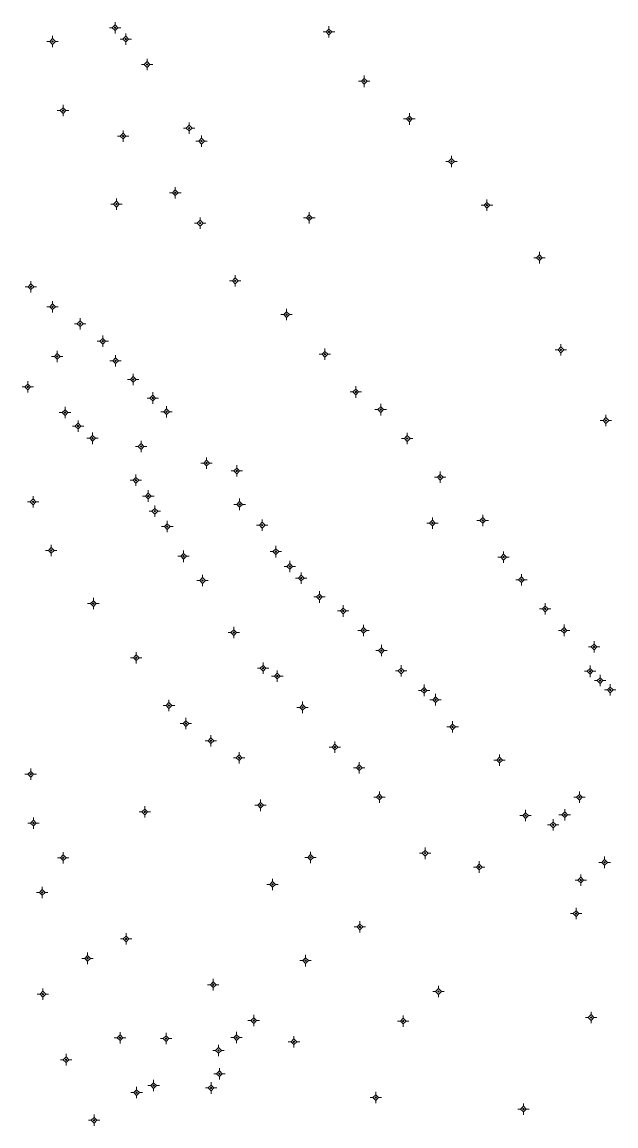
# Model space of a CAD drawing. Header units: metres. Extents: x 549561 to 552993, y 1838153 to 1840977.
# Drawn here: x 552247.8 to 552508.2, y 1840005.7 to 1840489.6 of the extents above; entities that cross this region are included whole.
import ezdxf

# ---------------------------------------------------------------- set-up
doc = ezdxf.new("R2010")
doc.units = ezdxf.units.M
doc.header["$LTSCALE"] = 2.8
doc.layers.add('11', color=7, linetype='Continuous', lineweight=13)

msp = doc.modelspace()

# ---------------------------------------------------------------- hatches: boundary and pattern name
at = {"layer": '11'}
for points in [[(552288.93, 1840487.05, 1), (552288.329, 1840487.05, 1)], [(552261.5, 1840481.03, 1), (552260.899, 1840481.03, 1)], [(552293.6, 1840482.08, 1), (552293, 1840482.08, 1)], [(552382.67, 1840485.22, 1), (552382.069, 1840485.22, 1)], [(552302.94, 1840470.95, 1), (552302.34, 1840470.95, 1)], [(552398.14, 1840463.59, 1), (552397.539, 1840463.59, 1)], [(552266.08, 1840450.74, 1), (552265.48, 1840450.74, 1)], [(552417.89, 1840447.07, 1), (552417.289, 1840447.07, 1)], [(552321.38, 1840443.06, 1), (552320.779, 1840443.06, 1)], [(552292.42, 1840439.56, 1), (552291.819, 1840439.56, 1)], [(552326.84, 1840437.36, 1), (552326.24, 1840437.36, 1)], [(552436.38, 1840428.49, 1), (552435.779, 1840428.49, 1)], [(552315.31, 1840414.75, 1), (552314.709, 1840414.75, 1)], [(552289.47, 1840409.74, 1), (552288.87, 1840409.74, 1)], [(552451.93, 1840409.28, 1), (552451.329, 1840409.28, 1)], [(552374.05, 1840403.78, 1), (552373.449, 1840403.78, 1)], [(552326.2, 1840401.41, 1), (552325.6, 1840401.41, 1)], [(552474.91, 1840386.28, 1), (552474.309, 1840386.28, 1)], [(552341.59, 1840376.14, 1), (552340.99, 1840376.14, 1)], [(552252.02, 1840373.52, 1), (552251.419, 1840373.52, 1)], [(552261.52, 1840364.77, 1), (552260.919, 1840364.77, 1)], [(552364.1, 1840361.34, 1), (552363.5, 1840361.34, 1)], [(552273.59, 1840357.34, 1), (552272.99, 1840357.34, 1)], [(552283.5, 1840349.64, 1), (552282.899, 1840349.64, 1)], [(552484.32, 1840345.9, 1), (552483.72, 1840345.9, 1)], [(552263.54, 1840343.02, 1), (552262.939, 1840343.02, 1)], [(552289.11, 1840341.12, 1), (552288.51, 1840341.12, 1)], [(552380.89, 1840343.96, 1), (552380.289, 1840343.96, 1)], [(552296.86, 1840332.92, 1), (552296.26, 1840332.92, 1)], [(552250.63, 1840329.66, 1), (552250.029, 1840329.66, 1)], [(552394.38, 1840327.42, 1), (552393.779, 1840327.42, 1)], [(552305.4, 1840324.78, 1), (552304.799, 1840324.78, 1)], [(552266.95, 1840318.39, 1), (552266.35, 1840318.39, 1)], [(552311.49, 1840318.74, 1), (552310.889, 1840318.74, 1)], [(552405.33, 1840319.68, 1), (552404.73, 1840319.68, 1)], [(552272.67, 1840312.45, 1), (552272.069, 1840312.45, 1)], [(552504.04, 1840314.93, 1), (552503.439, 1840314.93, 1)], [(552279.05, 1840307.11, 1), (552278.449, 1840307.11, 1)], [(552416.96, 1840307.04, 1), (552416.36, 1840307.04, 1)], [(552300.28, 1840303.53, 1), (552299.679, 1840303.53, 1)], [(552329, 1840296.27, 1), (552328.399, 1840296.27, 1)], [(552342.23, 1840292.85, 1), (552341.63, 1840292.85, 1)], [(552298.02, 1840288.73, 1), (552297.419, 1840288.73, 1)], [(552431.42, 1840290.03, 1), (552430.819, 1840290.03, 1)], [(552252.96, 1840279.27, 1), (552252.36, 1840279.27, 1)], [(552303.47, 1840281.82, 1), (552302.87, 1840281.82, 1)], [(552343.51, 1840278.17, 1), (552342.909, 1840278.17, 1)], [(552306.33, 1840275.13, 1), (552305.73, 1840275.13, 1)], [(552311.79, 1840268.45, 1), (552311.189, 1840268.45, 1)], [(552353.39, 1840269.05, 1), (552352.789, 1840269.05, 1)], [(552427.99, 1840269.98, 1), (552427.389, 1840269.98, 1)], [(552450.05, 1840271.14, 1), (552449.449, 1840271.14, 1)], [(552260.91, 1840257.97, 1), (552260.309, 1840257.97, 1)], [(552318.92, 1840255.39, 1), (552318.319, 1840255.39, 1)], [(552359.36, 1840257.44, 1), (552358.76, 1840257.44, 1)], [(552459.19, 1840255.03, 1), (552458.59, 1840255.03, 1)], [(552365.46, 1840250.98, 1), (552364.86, 1840250.98, 1)], [(552327.26, 1840244.79, 1), (552326.659, 1840244.79, 1)], [(552370.49, 1840245.86, 1), (552369.889, 1840245.86, 1)], [(552467.01, 1840245.13, 1), (552466.409, 1840245.13, 1)], [(552279.37, 1840234.7, 1), (552278.769, 1840234.7, 1)], [(552378.48, 1840237.58, 1), (552377.88, 1840237.58, 1)], [(552388.94, 1840231.44, 1), (552388.34, 1840231.44, 1)], [(552477.47, 1840232.34, 1), (552476.87, 1840232.34, 1)], [(552340.91, 1840221.99, 1), (552340.309, 1840221.99, 1)], [(552397.82, 1840222.92, 1), (552397.22, 1840222.92, 1)], [(552485.71, 1840222.94, 1), (552485.11, 1840222.94, 1)], [(552498.9, 1840215.7, 1), (552498.299, 1840215.7, 1)], [(552298.17, 1840210.91, 1), (552297.569, 1840210.91, 1)], [(552405.66, 1840214.07, 1), (552405.059, 1840214.07, 1)], [(552353.77, 1840206.32, 1), (552353.169, 1840206.32, 1)], [(552414.31, 1840205.19, 1), (552413.709, 1840205.19, 1)], [(552497.13, 1840204.99, 1), (552496.529, 1840204.99, 1)], [(552360.02, 1840202.9, 1), (552359.419, 1840202.9, 1)], [(552501.53, 1840200.92, 1), (552500.929, 1840200.92, 1)], [(552424.35, 1840196.65, 1), (552423.75, 1840196.65, 1)], [(552505.95, 1840196.86, 1), (552505.35, 1840196.86, 1)], [(552429.41, 1840192.56, 1), (552428.809, 1840192.56, 1)], [(552312.53, 1840190.01, 1), (552311.929, 1840190.01, 1)], [(552371.11, 1840189.19, 1), (552370.51, 1840189.19, 1)], [(552319.96, 1840182.08, 1), (552319.36, 1840182.08, 1)], [(552436.87, 1840180.63, 1), (552436.269, 1840180.63, 1)], [(552330.93, 1840174.56, 1), (552330.329, 1840174.56, 1)], [(552385.25, 1840171.8, 1), (552384.649, 1840171.8, 1)], [(552343.26, 1840167.11, 1), (552342.659, 1840167.11, 1)], [(552395.92, 1840162.73, 1), (552395.319, 1840162.73, 1)], [(552457.45, 1840166.08, 1), (552456.85, 1840166.08, 1)], [(552251.9, 1840159.88, 1), (552251.299, 1840159.88, 1)], [(552404.79, 1840149.86, 1), (552404.189, 1840149.86, 1)], [(552492.46, 1840149.8, 1), (552491.86, 1840149.8, 1)], [(552301.91, 1840143.35, 1), (552301.309, 1840143.35, 1)], [(552352.7, 1840146.26, 1), (552352.1, 1840146.26, 1)], [(552485.98, 1840142.14, 1), (552485.38, 1840142.14, 1)], [(552253.1, 1840138.46, 1), (552252.5, 1840138.46, 1)], [(552468.82, 1840141.76, 1), (552468.22, 1840141.76, 1)], [(552480.94, 1840137.65, 1), (552480.34, 1840137.65, 1)], [(552266.17, 1840123.26, 1), (552265.569, 1840123.26, 1)], [(552374.62, 1840123.41, 1), (552374.019, 1840123.41, 1)], [(552424.83, 1840125.23, 1), (552424.23, 1840125.23, 1)], [(552448.52, 1840119.22, 1), (552447.919, 1840119.22, 1)], [(552503.5, 1840121.26, 1), (552502.899, 1840121.26, 1)], [(552493.02, 1840113.48, 1), (552492.419, 1840113.48, 1)], [(552357.94, 1840111.57, 1), (552357.34, 1840111.57, 1)], [(552256.99, 1840108.09, 1), (552256.389, 1840108.09, 1)], [(552490.98, 1840098.81, 1), (552490.38, 1840098.81, 1)], [(552396.23, 1840092.98, 1), (552395.63, 1840092.98, 1)], [(552293.72, 1840087.73, 1), (552293.12, 1840087.73, 1)], [(552276.85, 1840079.19, 1), (552276.25, 1840079.19, 1)], [(552372.42, 1840078.18, 1), (552371.819, 1840078.18, 1)], [(552331.95, 1840067.65, 1), (552331.35, 1840067.65, 1)], [(552430.67, 1840064.66, 1), (552430.069, 1840064.66, 1)], [(552257.26, 1840063.48, 1), (552256.659, 1840063.48, 1)], [(552349.66, 1840051.9, 1), (552349.059, 1840051.9, 1)], [(552415.21, 1840051.71, 1), (552414.61, 1840051.71, 1)], [(552497.57, 1840053.26, 1), (552496.97, 1840053.26, 1)], [(552291.06, 1840044.36, 1), (552290.459, 1840044.36, 1)], [(552311.27, 1840044.01, 1), (552310.669, 1840044.01, 1)], [(552342.17, 1840044.45, 1), (552341.569, 1840044.45, 1)], [(552367.32, 1840042.65, 1), (552366.72, 1840042.65, 1)], [(552334.23, 1840038.82, 1), (552333.63, 1840038.82, 1)], [(552267.44, 1840034.77, 1), (552266.84, 1840034.77, 1)], [(552334.63, 1840028.58, 1), (552334.029, 1840028.58, 1)], [(552305.81, 1840023.42, 1), (552305.209, 1840023.42, 1)], [(552331, 1840022.37, 1), (552330.399, 1840022.37, 1)], [(552298.35, 1840020.37, 1), (552297.75, 1840020.37, 1)], [(552403.18, 1840018.16, 1), (552402.579, 1840018.16, 1)], [(552467.88, 1840013.11, 1), (552467.279, 1840013.11, 1)], [(552279.7, 1840008.24, 1), (552279.1, 1840008.24, 1)]]:
    msp.add_hatch(color=256, dxfattribs=at).paths.add_polyline_path(points)

# ---------------------------------------------------------------- linework, layer by layer
for p, q in [((552287.38, 1840487.05), (552286.13, 1840487.05)), ((552288.63, 1840489.55), (552288.63, 1840488.3)), ((552291.13, 1840487.05), (552289.88, 1840487.05)), ((552382.37, 1840487.72), (552382.37, 1840486.47)), ((552259.95, 1840481.03), (552258.7, 1840481.03)), ((552261.2, 1840483.53), (552261.2, 1840482.28)), ((552263.7, 1840481.03), (552262.45, 1840481.03)), ((552288.63, 1840485.8), (552288.63, 1840484.55)), ((552292.05, 1840482.08), (552290.8, 1840482.08)), ((552293.3, 1840484.58), (552293.3, 1840483.33)), ((552295.8, 1840482.08), (552294.55, 1840482.08)), ((552381.12, 1840485.22), (552379.87, 1840485.22)), ((552382.37, 1840483.97), (552382.37, 1840482.72)), ((552384.87, 1840485.22), (552383.62, 1840485.22)), ((552261.2, 1840479.78), (552261.2, 1840478.53)), ((552293.3, 1840480.83), (552293.3, 1840479.58)), ((552302.64, 1840473.45), (552302.64, 1840472.2)), ((552301.39, 1840470.95), (552300.14, 1840470.95)), ((552302.64, 1840469.7), (552302.64, 1840468.45)), ((552305.14, 1840470.95), (552303.89, 1840470.95)), ((552396.59, 1840463.59), (552395.34, 1840463.59)), ((552397.84, 1840466.09), (552397.84, 1840464.84)), ((552397.84, 1840462.34), (552397.84, 1840461.09)), ((552400.34, 1840463.59), (552399.09, 1840463.59)), ((552265.78, 1840453.24), (552265.78, 1840451.99)), ((552264.53, 1840450.74), (552263.28, 1840450.74)), ((552265.78, 1840449.49), (552265.78, 1840448.24)), ((552268.28, 1840450.74), (552267.03, 1840450.74)), ((552417.59, 1840449.57), (552417.59, 1840448.32)), ((552319.83, 1840443.06), (552318.58, 1840443.06)), ((552321.08, 1840445.56), (552321.08, 1840444.31)), ((552323.58, 1840443.06), (552322.33, 1840443.06)), ((552416.34, 1840447.07), (552415.09, 1840447.07)), ((552417.59, 1840445.82), (552417.59, 1840444.57)), ((552420.09, 1840447.07), (552418.84, 1840447.07)), ((552290.87, 1840439.56), (552289.62, 1840439.56)), ((552292.12, 1840442.06), (552292.12, 1840440.81)), ((552292.12, 1840438.31), (552292.12, 1840437.06)), ((552294.62, 1840439.56), (552293.37, 1840439.56)), ((552321.08, 1840441.81), (552321.08, 1840440.56)), ((552326.54, 1840439.86), (552326.54, 1840438.61)), ((552325.29, 1840437.36), (552324.04, 1840437.36)), ((552326.54, 1840436.11), (552326.54, 1840434.86)), ((552329.04, 1840437.36), (552327.79, 1840437.36)), ((552434.83, 1840428.49), (552433.58, 1840428.49)), ((552436.08, 1840430.99), (552436.08, 1840429.74)), ((552438.58, 1840428.49), (552437.33, 1840428.49)), ((552436.08, 1840427.24), (552436.08, 1840425.99)), ((552313.76, 1840414.75), (552312.51, 1840414.75)), ((552315.01, 1840417.25), (552315.01, 1840416)), ((552315.01, 1840413.5), (552315.01, 1840412.25)), ((552317.51, 1840414.75), (552316.26, 1840414.75)), ((552287.92, 1840409.74), (552286.67, 1840409.74)), ((552289.17, 1840412.24), (552289.17, 1840410.99)), ((552289.17, 1840408.49), (552289.17, 1840407.24)), ((552291.67, 1840409.74), (552290.42, 1840409.74)), ((552450.38, 1840409.28), (552449.13, 1840409.28)), ((552451.63, 1840411.78), (552451.63, 1840410.53)), ((552454.13, 1840409.28), (552452.88, 1840409.28)), ((552325.9, 1840403.91), (552325.9, 1840402.66)), ((552372.5, 1840403.78), (552371.25, 1840403.78)), ((552373.75, 1840406.28), (552373.75, 1840405.03)), ((552376.25, 1840403.78), (552375, 1840403.78)), ((552451.63, 1840408.03), (552451.63, 1840406.78)), ((552324.65, 1840401.41), (552323.4, 1840401.41)), ((552325.9, 1840400.16), (552325.9, 1840398.91)), ((552328.4, 1840401.41), (552327.15, 1840401.41)), ((552373.75, 1840402.53), (552373.75, 1840401.28)), ((552473.36, 1840386.28), (552472.11, 1840386.28)), ((552474.61, 1840388.78), (552474.61, 1840387.53)), ((552474.61, 1840385.03), (552474.61, 1840383.78)), ((552477.11, 1840386.28), (552475.86, 1840386.28)), ((552251.72, 1840376.02), (552251.72, 1840374.77)), ((552340.04, 1840376.14), (552338.79, 1840376.14)), ((552341.29, 1840378.64), (552341.29, 1840377.39)), ((552341.29, 1840374.89), (552341.29, 1840373.64)), ((552343.79, 1840376.14), (552342.54, 1840376.14)), ((552250.47, 1840373.52), (552249.22, 1840373.52)), ((552251.72, 1840372.27), (552251.72, 1840371.02)), ((552254.22, 1840373.52), (552252.97, 1840373.52)), ((552261.22, 1840367.27), (552261.22, 1840366.02)), ((552259.97, 1840364.77), (552258.72, 1840364.77)), ((552261.22, 1840363.52), (552261.22, 1840362.27)), ((552263.72, 1840364.77), (552262.47, 1840364.77)), ((552362.55, 1840361.34), (552361.3, 1840361.34)), ((552363.8, 1840363.84), (552363.8, 1840362.59)), ((552363.8, 1840360.09), (552363.8, 1840358.84)), ((552366.3, 1840361.34), (552365.05, 1840361.34)), ((552272.04, 1840357.34), (552270.79, 1840357.34)), ((552273.29, 1840359.84), (552273.29, 1840358.59)), ((552273.29, 1840356.09), (552273.29, 1840354.84)), ((552275.79, 1840357.34), (552274.54, 1840357.34)), ((552283.2, 1840352.14), (552283.2, 1840350.89)), ((552263.24, 1840345.52), (552263.24, 1840344.27)), ((552281.95, 1840349.64), (552280.7, 1840349.64)), ((552283.2, 1840348.39), (552283.2, 1840347.14)), ((552285.7, 1840349.64), (552284.45, 1840349.64)), ((552380.59, 1840346.46), (552380.59, 1840345.21)), ((552482.77, 1840345.9), (552481.52, 1840345.9)), ((552484.02, 1840348.4), (552484.02, 1840347.15)), ((552486.52, 1840345.9), (552485.27, 1840345.9)), ((552261.99, 1840343.02), (552260.74, 1840343.02)), ((552263.24, 1840341.77), (552263.24, 1840340.52)), ((552265.74, 1840343.02), (552264.49, 1840343.02)), ((552287.56, 1840341.12), (552286.31, 1840341.12)), ((552288.81, 1840343.62), (552288.81, 1840342.37)), ((552291.31, 1840341.12), (552290.06, 1840341.12)), ((552379.34, 1840343.96), (552378.09, 1840343.96)), ((552380.59, 1840342.71), (552380.59, 1840341.46)), ((552383.09, 1840343.96), (552381.84, 1840343.96)), ((552484.02, 1840344.65), (552484.02, 1840343.4)), ((552288.81, 1840339.87), (552288.81, 1840338.62)), ((552250.33, 1840332.16), (552250.33, 1840330.91)), ((552295.31, 1840332.92), (552294.06, 1840332.92)), ((552296.56, 1840335.42), (552296.56, 1840334.17)), ((552296.56, 1840331.67), (552296.56, 1840330.42)), ((552299.06, 1840332.92), (552297.81, 1840332.92)), ((552249.08, 1840329.66), (552247.83, 1840329.66)), ((552250.33, 1840328.41), (552250.33, 1840327.16)), ((552252.83, 1840329.66), (552251.58, 1840329.66)), ((552305.1, 1840327.28), (552305.1, 1840326.03)), ((552392.83, 1840327.42), (552391.58, 1840327.42)), ((552394.08, 1840329.92), (552394.08, 1840328.67)), ((552394.08, 1840326.17), (552394.08, 1840324.92)), ((552396.58, 1840327.42), (552395.33, 1840327.42)), ((552303.85, 1840324.78), (552302.6, 1840324.78)), ((552305.1, 1840323.53), (552305.1, 1840322.28)), ((552307.6, 1840324.78), (552306.35, 1840324.78)), ((552405.03, 1840322.18), (552405.03, 1840320.93)), ((552265.4, 1840318.39), (552264.15, 1840318.39)), ((552266.65, 1840320.89), (552266.65, 1840319.64)), ((552266.65, 1840317.14), (552266.65, 1840315.89)), ((552269.15, 1840318.39), (552267.9, 1840318.39)), ((552309.94, 1840318.74), (552308.69, 1840318.74)), ((552311.19, 1840321.24), (552311.19, 1840319.99)), ((552311.19, 1840317.49), (552311.19, 1840316.24)), ((552313.69, 1840318.74), (552312.44, 1840318.74)), ((552403.78, 1840319.68), (552402.53, 1840319.68)), ((552405.03, 1840318.43), (552405.03, 1840317.18)), ((552407.53, 1840319.68), (552406.28, 1840319.68)), ((552503.74, 1840317.43), (552503.74, 1840316.18)), ((552271.12, 1840312.45), (552269.87, 1840312.45)), ((552272.37, 1840314.95), (552272.37, 1840313.7)), ((552274.87, 1840312.45), (552273.62, 1840312.45)), ((552502.49, 1840314.93), (552501.24, 1840314.93)), ((552503.74, 1840313.68), (552503.74, 1840312.43)), ((552506.24, 1840314.93), (552504.99, 1840314.93)), ((552272.37, 1840311.2), (552272.37, 1840309.95)), ((552277.5, 1840307.11), (552276.25, 1840307.11)), ((552278.75, 1840309.61), (552278.75, 1840308.36)), ((552281.25, 1840307.11), (552280, 1840307.11)), ((552415.41, 1840307.04), (552414.16, 1840307.04)), ((552416.66, 1840309.54), (552416.66, 1840308.29)), ((552419.16, 1840307.04), (552417.91, 1840307.04)), ((552278.75, 1840305.86), (552278.75, 1840304.61)), ((552298.73, 1840303.53), (552297.48, 1840303.53)), ((552299.98, 1840306.03), (552299.98, 1840304.78)), ((552299.98, 1840302.28), (552299.98, 1840301.03)), ((552302.48, 1840303.53), (552301.23, 1840303.53)), ((552416.66, 1840305.79), (552416.66, 1840304.54)), ((552328.7, 1840298.77), (552328.7, 1840297.52)), ((552327.45, 1840296.27), (552326.2, 1840296.27)), ((552328.7, 1840295.02), (552328.7, 1840293.77)), ((552331.2, 1840296.27), (552329.95, 1840296.27)), ((552340.68, 1840292.85), (552339.43, 1840292.85)), ((552341.93, 1840295.35), (552341.93, 1840294.1)), ((552344.43, 1840292.85), (552343.18, 1840292.85)), ((552431.12, 1840292.53), (552431.12, 1840291.28)), ((552296.47, 1840288.73), (552295.22, 1840288.73)), ((552297.72, 1840291.23), (552297.72, 1840289.98)), ((552297.72, 1840287.48), (552297.72, 1840286.23)), ((552300.22, 1840288.73), (552298.97, 1840288.73)), ((552341.93, 1840291.6), (552341.93, 1840290.35)), ((552429.87, 1840290.03), (552428.62, 1840290.03)), ((552431.12, 1840288.78), (552431.12, 1840287.53)), ((552433.62, 1840290.03), (552432.37, 1840290.03)), ((552303.17, 1840284.32), (552303.17, 1840283.07)), ((552251.41, 1840279.27), (552250.16, 1840279.27)), ((552252.66, 1840281.77), (552252.66, 1840280.52)), ((552252.66, 1840278.02), (552252.66, 1840276.77)), ((552255.16, 1840279.27), (552253.91, 1840279.27)), ((552301.92, 1840281.82), (552300.67, 1840281.82)), ((552303.17, 1840280.57), (552303.17, 1840279.32)), ((552305.67, 1840281.82), (552304.42, 1840281.82)), ((552341.96, 1840278.17), (552340.71, 1840278.17)), ((552343.21, 1840280.67), (552343.21, 1840279.42)), ((552345.71, 1840278.17), (552344.46, 1840278.17)), ((552304.78, 1840275.13), (552303.53, 1840275.13)), ((552306.03, 1840277.63), (552306.03, 1840276.38)), ((552306.03, 1840273.88), (552306.03, 1840272.63)), ((552308.53, 1840275.13), (552307.28, 1840275.13)), ((552343.21, 1840276.92), (552343.21, 1840275.67)), ((552449.75, 1840273.64), (552449.75, 1840272.39)), ((552310.24, 1840268.45), (552308.99, 1840268.45)), ((552311.49, 1840270.95), (552311.49, 1840269.7)), ((552313.99, 1840268.45), (552312.74, 1840268.45)), ((552351.84, 1840269.05), (552350.59, 1840269.05)), ((552353.09, 1840271.55), (552353.09, 1840270.3)), ((552355.59, 1840269.05), (552354.34, 1840269.05)), ((552426.44, 1840269.98), (552425.19, 1840269.98)), ((552427.69, 1840272.48), (552427.69, 1840271.23)), ((552427.69, 1840268.73), (552427.69, 1840267.48)), ((552430.19, 1840269.98), (552428.94, 1840269.98)), ((552448.5, 1840271.14), (552447.25, 1840271.14)), ((552449.75, 1840269.89), (552449.75, 1840268.64)), ((552452.25, 1840271.14), (552451, 1840271.14)), ((552311.49, 1840267.2), (552311.49, 1840265.95)), ((552353.09, 1840267.8), (552353.09, 1840266.55)), ((552260.61, 1840260.47), (552260.61, 1840259.22)), ((552359.06, 1840259.94), (552359.06, 1840258.69)), ((552259.36, 1840257.97), (552258.11, 1840257.97)), ((552260.61, 1840256.72), (552260.61, 1840255.47)), ((552263.11, 1840257.97), (552261.86, 1840257.97)), ((552317.37, 1840255.39), (552316.12, 1840255.39)), ((552318.62, 1840257.89), (552318.62, 1840256.64)), ((552318.62, 1840254.14), (552318.62, 1840252.89)), ((552321.12, 1840255.39), (552319.87, 1840255.39)), ((552357.81, 1840257.44), (552356.56, 1840257.44)), ((552359.06, 1840256.19), (552359.06, 1840254.94)), ((552361.56, 1840257.44), (552360.31, 1840257.44)), ((552457.64, 1840255.03), (552456.39, 1840255.03)), ((552458.89, 1840257.53), (552458.89, 1840256.28)), ((552458.89, 1840253.78), (552458.89, 1840252.53)), ((552461.39, 1840255.03), (552460.14, 1840255.03)), ((552363.91, 1840250.98), (552362.66, 1840250.98)), ((552365.16, 1840253.48), (552365.16, 1840252.23)), ((552365.16, 1840249.73), (552365.16, 1840248.48)), ((552367.66, 1840250.98), (552366.41, 1840250.98)), ((552325.71, 1840244.79), (552324.46, 1840244.79)), ((552326.96, 1840247.29), (552326.96, 1840246.04)), ((552329.46, 1840244.79), (552328.21, 1840244.79)), ((552368.94, 1840245.86), (552367.69, 1840245.86)), ((552370.19, 1840248.36), (552370.19, 1840247.11)), ((552370.19, 1840244.61), (552370.19, 1840243.36)), ((552372.69, 1840245.86), (552371.44, 1840245.86)), ((552465.46, 1840245.13), (552464.21, 1840245.13)), ((552466.71, 1840247.63), (552466.71, 1840246.38)), ((552469.21, 1840245.13), (552467.96, 1840245.13)), ((552326.96, 1840243.54), (552326.96, 1840242.29)), ((552378.18, 1840240.08), (552378.18, 1840238.83)), ((552466.71, 1840243.88), (552466.71, 1840242.63)), ((552277.82, 1840234.7), (552276.57, 1840234.7)), ((552279.07, 1840237.2), (552279.07, 1840235.95)), ((552281.57, 1840234.7), (552280.32, 1840234.7)), ((552376.93, 1840237.58), (552375.68, 1840237.58)), ((552378.18, 1840236.33), (552378.18, 1840235.08)), ((552380.68, 1840237.58), (552379.43, 1840237.58)), ((552477.17, 1840234.84), (552477.17, 1840233.59)), ((552279.07, 1840233.45), (552279.07, 1840232.2)), ((552387.39, 1840231.44), (552386.14, 1840231.44)), ((552388.64, 1840233.94), (552388.64, 1840232.69)), ((552388.64, 1840230.19), (552388.64, 1840228.94)), ((552391.14, 1840231.44), (552389.89, 1840231.44)), ((552475.92, 1840232.34), (552474.67, 1840232.34)), ((552477.17, 1840231.09), (552477.17, 1840229.84)), ((552479.67, 1840232.34), (552478.42, 1840232.34)), ((552397.52, 1840225.42), (552397.52, 1840224.17)), ((552485.41, 1840225.44), (552485.41, 1840224.19)), ((552339.36, 1840221.99), (552338.11, 1840221.99)), ((552340.61, 1840224.49), (552340.61, 1840223.24)), ((552340.61, 1840220.74), (552340.61, 1840219.49)), ((552343.11, 1840221.99), (552341.86, 1840221.99)), ((552396.27, 1840222.92), (552395.02, 1840222.92)), ((552397.52, 1840221.67), (552397.52, 1840220.42)), ((552400.02, 1840222.92), (552398.77, 1840222.92)), ((552484.16, 1840222.94), (552482.91, 1840222.94)), ((552485.41, 1840221.69), (552485.41, 1840220.44)), ((552487.91, 1840222.94), (552486.66, 1840222.94)), ((552405.36, 1840216.57), (552405.36, 1840215.32)), ((552497.35, 1840215.7), (552496.1, 1840215.7)), ((552498.6, 1840218.2), (552498.6, 1840216.95)), ((552501.1, 1840215.7), (552499.85, 1840215.7)), ((552296.62, 1840210.91), (552295.37, 1840210.91)), ((552297.87, 1840213.41), (552297.87, 1840212.16)), ((552300.37, 1840210.91), (552299.12, 1840210.91)), ((552404.11, 1840214.07), (552402.86, 1840214.07)), ((552405.36, 1840212.82), (552405.36, 1840211.57)), ((552407.86, 1840214.07), (552406.61, 1840214.07)), ((552498.6, 1840214.45), (552498.6, 1840213.2)), ((552297.87, 1840209.66), (552297.87, 1840208.41)), ((552352.22, 1840206.32), (552350.97, 1840206.32)), ((552353.47, 1840208.82), (552353.47, 1840207.57)), ((552355.97, 1840206.32), (552354.72, 1840206.32)), ((552359.72, 1840205.4), (552359.72, 1840204.15)), ((552414.01, 1840207.69), (552414.01, 1840206.44)), ((552496.83, 1840207.49), (552496.83, 1840206.24)), ((552353.47, 1840205.07), (552353.47, 1840203.82)), ((552358.47, 1840202.9), (552357.22, 1840202.9)), ((552359.72, 1840201.65), (552359.72, 1840200.4)), ((552362.22, 1840202.9), (552360.97, 1840202.9)), ((552412.76, 1840205.19), (552411.51, 1840205.19)), ((552414.01, 1840203.94), (552414.01, 1840202.69)), ((552416.51, 1840205.19), (552415.26, 1840205.19)), ((552495.58, 1840204.99), (552494.33, 1840204.99)), ((552496.83, 1840203.74), (552496.83, 1840202.49)), ((552499.33, 1840204.99), (552498.08, 1840204.99)), ((552499.98, 1840200.92), (552498.73, 1840200.92)), ((552501.23, 1840203.42), (552501.23, 1840202.17)), ((552503.73, 1840200.92), (552502.48, 1840200.92)), ((552422.8, 1840196.65), (552421.55, 1840196.65)), ((552424.05, 1840199.15), (552424.05, 1840197.9)), ((552426.55, 1840196.65), (552425.3, 1840196.65)), ((552501.23, 1840199.67), (552501.23, 1840198.42)), ((552504.4, 1840196.86), (552503.15, 1840196.86)), ((552505.65, 1840199.36), (552505.65, 1840198.11)), ((552505.65, 1840195.61), (552505.65, 1840194.36)), ((552508.15, 1840196.86), (552506.9, 1840196.86)), ((552312.23, 1840192.51), (552312.23, 1840191.26)), ((552370.81, 1840191.69), (552370.81, 1840190.44)), ((552424.05, 1840195.4), (552424.05, 1840194.15)), ((552427.86, 1840192.56), (552426.61, 1840192.56)), ((552429.11, 1840195.06), (552429.11, 1840193.81)), ((552429.11, 1840191.31), (552429.11, 1840190.06)), ((552431.61, 1840192.56), (552430.36, 1840192.56)), ((552310.98, 1840190.01), (552309.73, 1840190.01)), ((552312.23, 1840188.76), (552312.23, 1840187.51)), ((552314.73, 1840190.01), (552313.48, 1840190.01)), ((552369.56, 1840189.19), (552368.31, 1840189.19)), ((552370.81, 1840187.94), (552370.81, 1840186.69)), ((552373.31, 1840189.19), (552372.06, 1840189.19)), ((552318.41, 1840182.08), (552317.16, 1840182.08)), ((552319.66, 1840184.58), (552319.66, 1840183.33)), ((552322.16, 1840182.08), (552320.91, 1840182.08)), ((552436.57, 1840183.13), (552436.57, 1840181.88)), ((552319.66, 1840180.83), (552319.66, 1840179.58)), ((552330.63, 1840177.06), (552330.63, 1840175.81)), ((552435.32, 1840180.63), (552434.07, 1840180.63)), ((552436.57, 1840179.38), (552436.57, 1840178.13)), ((552439.07, 1840180.63), (552437.82, 1840180.63)), ((552329.38, 1840174.56), (552328.13, 1840174.56)), ((552330.63, 1840173.31), (552330.63, 1840172.06)), ((552333.13, 1840174.56), (552331.88, 1840174.56)), ((552383.7, 1840171.8), (552382.45, 1840171.8)), ((552384.95, 1840174.3), (552384.95, 1840173.05)), ((552387.45, 1840171.8), (552386.2, 1840171.8)), ((552341.71, 1840167.11), (552340.46, 1840167.11)), ((552342.96, 1840169.61), (552342.96, 1840168.36)), ((552345.46, 1840167.11), (552344.21, 1840167.11)), ((552384.95, 1840170.55), (552384.95, 1840169.3)), ((552457.15, 1840168.58), (552457.15, 1840167.33)), ((552251.6, 1840162.38), (552251.6, 1840161.13)), ((552342.96, 1840165.86), (552342.96, 1840164.61)), ((552394.37, 1840162.73), (552393.12, 1840162.73)), ((552395.62, 1840165.23), (552395.62, 1840163.98)), ((552398.12, 1840162.73), (552396.87, 1840162.73)), ((552455.9, 1840166.08), (552454.65, 1840166.08)), ((552457.15, 1840164.83), (552457.15, 1840163.58)), ((552459.65, 1840166.08), (552458.4, 1840166.08)), ((552250.35, 1840159.88), (552249.1, 1840159.88)), ((552251.6, 1840158.63), (552251.6, 1840157.38)), ((552254.1, 1840159.88), (552252.85, 1840159.88)), ((552395.62, 1840161.48), (552395.62, 1840160.23)), ((552404.49, 1840152.36), (552404.49, 1840151.11)), ((552492.16, 1840152.3), (552492.16, 1840151.05)), ((552352.4, 1840148.76), (552352.4, 1840147.51)), ((552403.24, 1840149.86), (552401.99, 1840149.86)), ((552404.49, 1840148.61), (552404.49, 1840147.36)), ((552406.99, 1840149.86), (552405.74, 1840149.86)), ((552490.91, 1840149.8), (552489.66, 1840149.8)), ((552492.16, 1840148.55), (552492.16, 1840147.3)), ((552494.66, 1840149.8), (552493.41, 1840149.8)), ((552300.36, 1840143.35), (552299.11, 1840143.35)), ((552301.61, 1840145.85), (552301.61, 1840144.6)), ((552304.11, 1840143.35), (552302.86, 1840143.35)), ((552351.15, 1840146.26), (552349.9, 1840146.26)), ((552352.4, 1840145.01), (552352.4, 1840143.76)), ((552354.9, 1840146.26), (552353.65, 1840146.26)), ((552468.52, 1840144.26), (552468.52, 1840143.01)), ((552485.68, 1840144.64), (552485.68, 1840143.39)), ((552251.55, 1840138.46), (552250.3, 1840138.46)), ((552252.8, 1840140.96), (552252.8, 1840139.71)), ((552255.3, 1840138.46), (552254.05, 1840138.46)), ((552301.61, 1840142.1), (552301.61, 1840140.85)), ((552467.27, 1840141.76), (552466.02, 1840141.76)), ((552468.52, 1840140.51), (552468.52, 1840139.26)), ((552471.02, 1840141.76), (552469.77, 1840141.76)), ((552479.39, 1840137.65), (552478.14, 1840137.65)), ((552480.64, 1840140.15), (552480.64, 1840138.9)), ((552483.14, 1840137.65), (552481.89, 1840137.65)), ((552484.43, 1840142.14), (552483.18, 1840142.14)), ((552485.68, 1840140.89), (552485.68, 1840139.64)), ((552488.18, 1840142.14), (552486.93, 1840142.14)), ((552252.8, 1840137.21), (552252.8, 1840135.96)), ((552480.64, 1840136.4), (552480.64, 1840135.15)), ((552264.62, 1840123.26), (552263.37, 1840123.26)), ((552265.87, 1840125.76), (552265.87, 1840124.51)), ((552268.37, 1840123.26), (552267.12, 1840123.26)), ((552373.07, 1840123.41), (552371.82, 1840123.41)), ((552374.32, 1840125.91), (552374.32, 1840124.66)), ((552376.82, 1840123.41), (552375.57, 1840123.41)), ((552423.28, 1840125.23), (552422.03, 1840125.23)), ((552424.53, 1840127.73), (552424.53, 1840126.48)), ((552424.53, 1840123.98), (552424.53, 1840122.73)), ((552427.03, 1840125.23), (552425.78, 1840125.23)), ((552503.2, 1840123.76), (552503.2, 1840122.51)), ((552265.87, 1840122.01), (552265.87, 1840120.76)), ((552374.32, 1840122.16), (552374.32, 1840120.91)), ((552446.97, 1840119.22), (552445.72, 1840119.22)), ((552448.22, 1840121.72), (552448.22, 1840120.47)), ((552450.72, 1840119.22), (552449.47, 1840119.22)), ((552501.95, 1840121.26), (552500.7, 1840121.26)), ((552503.2, 1840120.01), (552503.2, 1840118.76)), ((552505.7, 1840121.26), (552504.45, 1840121.26)), ((552357.64, 1840114.07), (552357.64, 1840112.82)), ((552448.22, 1840117.97), (552448.22, 1840116.72)), ((552491.47, 1840113.48), (552490.22, 1840113.48)), ((552492.72, 1840115.98), (552492.72, 1840114.73)), ((552495.22, 1840113.48), (552493.97, 1840113.48)), ((552256.69, 1840110.59), (552256.69, 1840109.34)), ((552356.39, 1840111.57), (552355.14, 1840111.57)), ((552357.64, 1840110.32), (552357.64, 1840109.07)), ((552360.14, 1840111.57), (552358.89, 1840111.57)), ((552492.72, 1840112.23), (552492.72, 1840110.98)), ((552255.44, 1840108.09), (552254.19, 1840108.09)), ((552256.69, 1840106.84), (552256.69, 1840105.59)), ((552259.19, 1840108.09), (552257.94, 1840108.09)), ((552489.43, 1840098.81), (552488.18, 1840098.81)), ((552490.68, 1840101.31), (552490.68, 1840100.06)), ((552493.18, 1840098.81), (552491.93, 1840098.81)), ((552395.93, 1840095.48), (552395.93, 1840094.23)), ((552490.68, 1840097.56), (552490.68, 1840096.31)), ((552293.42, 1840090.23), (552293.42, 1840088.98)), ((552394.68, 1840092.98), (552393.43, 1840092.98)), ((552395.93, 1840091.73), (552395.93, 1840090.48)), ((552398.43, 1840092.98), (552397.18, 1840092.98)), ((552292.17, 1840087.73), (552290.92, 1840087.73)), ((552293.42, 1840086.48), (552293.42, 1840085.23)), ((552295.92, 1840087.73), (552294.67, 1840087.73)), ((552276.55, 1840081.69), (552276.55, 1840080.44)), ((552372.12, 1840080.68), (552372.12, 1840079.43)), ((552275.3, 1840079.19), (552274.05, 1840079.19)), ((552276.55, 1840077.94), (552276.55, 1840076.69)), ((552279.05, 1840079.19), (552277.8, 1840079.19)), ((552370.87, 1840078.18), (552369.62, 1840078.18)), ((552372.12, 1840076.93), (552372.12, 1840075.68)), ((552374.62, 1840078.18), (552373.37, 1840078.18)), ((552331.65, 1840070.15), (552331.65, 1840068.9)), ((552256.96, 1840065.98), (552256.96, 1840064.73)), ((552330.4, 1840067.65), (552329.15, 1840067.65)), ((552331.65, 1840066.4), (552331.65, 1840065.15)), ((552334.15, 1840067.65), (552332.9, 1840067.65)), ((552430.37, 1840067.16), (552430.37, 1840065.91)), ((552255.71, 1840063.48), (552254.46, 1840063.48)), ((552256.96, 1840062.23), (552256.96, 1840060.98)), ((552259.46, 1840063.48), (552258.21, 1840063.48)), ((552429.12, 1840064.66), (552427.87, 1840064.66)), ((552430.37, 1840063.41), (552430.37, 1840062.16)), ((552432.87, 1840064.66), (552431.62, 1840064.66)), ((552497.27, 1840055.76), (552497.27, 1840054.51)), ((552348.11, 1840051.9), (552346.86, 1840051.9)), ((552349.36, 1840054.4), (552349.36, 1840053.15)), ((552349.36, 1840050.65), (552349.36, 1840049.4)), ((552351.86, 1840051.9), (552350.61, 1840051.9)), ((552413.66, 1840051.71), (552412.41, 1840051.71)), ((552414.91, 1840054.21), (552414.91, 1840052.96)), ((552414.91, 1840050.46), (552414.91, 1840049.21)), ((552417.41, 1840051.71), (552416.16, 1840051.71)), ((552496.02, 1840053.26), (552494.77, 1840053.26)), ((552497.27, 1840052.01), (552497.27, 1840050.76)), ((552499.77, 1840053.26), (552498.52, 1840053.26)), ((552290.76, 1840046.86), (552290.76, 1840045.61)), ((552310.97, 1840046.51), (552310.97, 1840045.26)), ((552341.87, 1840046.95), (552341.87, 1840045.7)), ((552289.51, 1840044.36), (552288.26, 1840044.36)), ((552290.76, 1840043.11), (552290.76, 1840041.86)), ((552293.26, 1840044.36), (552292.01, 1840044.36)), ((552309.72, 1840044.01), (552308.47, 1840044.01)), ((552310.97, 1840042.76), (552310.97, 1840041.51)), ((552313.47, 1840044.01), (552312.22, 1840044.01)), ((552333.93, 1840041.32), (552333.93, 1840040.07)), ((552340.62, 1840044.45), (552339.37, 1840044.45)), ((552341.87, 1840043.2), (552341.87, 1840041.95)), ((552344.37, 1840044.45), (552343.12, 1840044.45)), ((552365.77, 1840042.65), (552364.52, 1840042.65)), ((552367.02, 1840045.15), (552367.02, 1840043.9)), ((552367.02, 1840041.4), (552367.02, 1840040.15)), ((552369.52, 1840042.65), (552368.27, 1840042.65)), ((552267.14, 1840037.27), (552267.14, 1840036.02)), ((552332.68, 1840038.82), (552331.43, 1840038.82)), ((552333.93, 1840037.57), (552333.93, 1840036.32)), ((552336.43, 1840038.82), (552335.18, 1840038.82)), ((552265.89, 1840034.77), (552264.64, 1840034.77)), ((552267.14, 1840033.52), (552267.14, 1840032.27)), ((552269.64, 1840034.77), (552268.39, 1840034.77)), ((552334.33, 1840031.08), (552334.33, 1840029.83)), ((552333.08, 1840028.58), (552331.83, 1840028.58)), ((552334.33, 1840027.33), (552334.33, 1840026.08)), ((552336.83, 1840028.58), (552335.58, 1840028.58)), ((552298.05, 1840022.87), (552298.05, 1840021.62)), ((552304.26, 1840023.42), (552303.01, 1840023.42)), ((552305.51, 1840025.92), (552305.51, 1840024.67)), ((552305.51, 1840022.17), (552305.51, 1840020.92)), ((552308.01, 1840023.42), (552306.76, 1840023.42)), ((552329.45, 1840022.37), (552328.2, 1840022.37)), ((552330.7, 1840024.87), (552330.7, 1840023.62)), ((552333.2, 1840022.37), (552331.95, 1840022.37)), ((552296.8, 1840020.37), (552295.55, 1840020.37)), ((552298.05, 1840019.12), (552298.05, 1840017.87)), ((552300.55, 1840020.37), (552299.3, 1840020.37)), ((552330.7, 1840021.12), (552330.7, 1840019.87)), ((552401.63, 1840018.16), (552400.38, 1840018.16)), ((552402.88, 1840020.66), (552402.88, 1840019.41)), ((552402.88, 1840016.91), (552402.88, 1840015.66)), ((552405.38, 1840018.16), (552404.13, 1840018.16)), ((552466.33, 1840013.11), (552465.08, 1840013.11)), ((552467.58, 1840015.61), (552467.58, 1840014.36)), ((552467.58, 1840011.86), (552467.58, 1840010.61)), ((552470.08, 1840013.11), (552468.83, 1840013.11)), ((552278.15, 1840008.24), (552276.9, 1840008.24)), ((552279.4, 1840010.74), (552279.4, 1840009.49)), ((552279.4, 1840006.99), (552279.4, 1840005.74)), ((552281.9, 1840008.24), (552280.65, 1840008.24))]:
    msp.add_line(p, q, dxfattribs=at)
for points in [[(552288.63, 1840488.3), (552287.38, 1840487.05), (552288.63, 1840485.8), (552289.88, 1840487.05)], [(552382.37, 1840486.47), (552381.12, 1840485.22), (552382.37, 1840483.97), (552383.62, 1840485.22)], [(552261.2, 1840482.28), (552259.95, 1840481.03), (552261.2, 1840479.78), (552262.45, 1840481.03)], [(552293.3, 1840483.33), (552292.05, 1840482.08), (552293.3, 1840480.83), (552294.55, 1840482.08)], [(552302.64, 1840472.2), (552301.39, 1840470.95), (552302.64, 1840469.7), (552303.89, 1840470.95)], [(552397.84, 1840464.84), (552396.59, 1840463.59), (552397.84, 1840462.34), (552399.09, 1840463.59)], [(552265.78, 1840451.99), (552264.53, 1840450.74), (552265.78, 1840449.49), (552267.03, 1840450.74)], [(552417.59, 1840448.32), (552416.34, 1840447.07), (552417.59, 1840445.82), (552418.84, 1840447.07)], [(552321.08, 1840444.31), (552319.83, 1840443.06), (552321.08, 1840441.81), (552322.33, 1840443.06)], [(552292.12, 1840440.81), (552290.87, 1840439.56), (552292.12, 1840438.31), (552293.37, 1840439.56)], [(552326.54, 1840438.61), (552325.29, 1840437.36), (552326.54, 1840436.11), (552327.79, 1840437.36)], [(552436.08, 1840429.74), (552434.83, 1840428.49), (552436.08, 1840427.24), (552437.33, 1840428.49)], [(552315.01, 1840416), (552313.76, 1840414.75), (552315.01, 1840413.5), (552316.26, 1840414.75)], [(552289.17, 1840410.99), (552287.92, 1840409.74), (552289.17, 1840408.49), (552290.42, 1840409.74)], [(552451.63, 1840410.53), (552450.38, 1840409.28), (552451.63, 1840408.03), (552452.88, 1840409.28)], [(552373.75, 1840405.03), (552372.5, 1840403.78), (552373.75, 1840402.53), (552375, 1840403.78)], [(552325.9, 1840402.66), (552324.65, 1840401.41), (552325.9, 1840400.16), (552327.15, 1840401.41)], [(552474.61, 1840387.53), (552473.36, 1840386.28), (552474.61, 1840385.03), (552475.86, 1840386.28)], [(552251.72, 1840374.77), (552250.47, 1840373.52), (552251.72, 1840372.27), (552252.97, 1840373.52)], [(552341.29, 1840377.39), (552340.04, 1840376.14), (552341.29, 1840374.89), (552342.54, 1840376.14)], [(552261.22, 1840366.02), (552259.97, 1840364.77), (552261.22, 1840363.52), (552262.47, 1840364.77)], [(552363.8, 1840362.59), (552362.55, 1840361.34), (552363.8, 1840360.09), (552365.05, 1840361.34)], [(552273.29, 1840358.59), (552272.04, 1840357.34), (552273.29, 1840356.09), (552274.54, 1840357.34)], [(552283.2, 1840350.89), (552281.95, 1840349.64), (552283.2, 1840348.39), (552284.45, 1840349.64)], [(552484.02, 1840347.15), (552482.77, 1840345.9), (552484.02, 1840344.65), (552485.27, 1840345.9)], [(552263.24, 1840344.27), (552261.99, 1840343.02), (552263.24, 1840341.77), (552264.49, 1840343.02)], [(552288.81, 1840342.37), (552287.56, 1840341.12), (552288.81, 1840339.87), (552290.06, 1840341.12)], [(552380.59, 1840345.21), (552379.34, 1840343.96), (552380.59, 1840342.71), (552381.84, 1840343.96)], [(552296.56, 1840334.17), (552295.31, 1840332.92), (552296.56, 1840331.67), (552297.81, 1840332.92)], [(552250.33, 1840330.91), (552249.08, 1840329.66), (552250.33, 1840328.41), (552251.58, 1840329.66)], [(552394.08, 1840328.67), (552392.83, 1840327.42), (552394.08, 1840326.17), (552395.33, 1840327.42)], [(552305.1, 1840326.03), (552303.85, 1840324.78), (552305.1, 1840323.53), (552306.35, 1840324.78)], [(552266.65, 1840319.64), (552265.4, 1840318.39), (552266.65, 1840317.14), (552267.9, 1840318.39)], [(552311.19, 1840319.99), (552309.94, 1840318.74), (552311.19, 1840317.49), (552312.44, 1840318.74)], [(552405.03, 1840320.93), (552403.78, 1840319.68), (552405.03, 1840318.43), (552406.28, 1840319.68)], [(552272.37, 1840313.7), (552271.12, 1840312.45), (552272.37, 1840311.2), (552273.62, 1840312.45)], [(552503.74, 1840316.18), (552502.49, 1840314.93), (552503.74, 1840313.68), (552504.99, 1840314.93)], [(552278.75, 1840308.36), (552277.5, 1840307.11), (552278.75, 1840305.86), (552280, 1840307.11)], [(552416.66, 1840308.29), (552415.41, 1840307.04), (552416.66, 1840305.79), (552417.91, 1840307.04)], [(552299.98, 1840304.78), (552298.73, 1840303.53), (552299.98, 1840302.28), (552301.23, 1840303.53)], [(552328.7, 1840297.52), (552327.45, 1840296.27), (552328.7, 1840295.02), (552329.95, 1840296.27)], [(552341.93, 1840294.1), (552340.68, 1840292.85), (552341.93, 1840291.6), (552343.18, 1840292.85)], [(552297.72, 1840289.98), (552296.47, 1840288.73), (552297.72, 1840287.48), (552298.97, 1840288.73)], [(552431.12, 1840291.28), (552429.87, 1840290.03), (552431.12, 1840288.78), (552432.37, 1840290.03)], [(552303.17, 1840283.07), (552301.92, 1840281.82), (552303.17, 1840280.57), (552304.42, 1840281.82)], [(552252.66, 1840280.52), (552251.41, 1840279.27), (552252.66, 1840278.02), (552253.91, 1840279.27)], [(552343.21, 1840279.42), (552341.96, 1840278.17), (552343.21, 1840276.92), (552344.46, 1840278.17)], [(552306.03, 1840276.38), (552304.78, 1840275.13), (552306.03, 1840273.88), (552307.28, 1840275.13)], [(552311.49, 1840269.7), (552310.24, 1840268.45), (552311.49, 1840267.2), (552312.74, 1840268.45)], [(552353.09, 1840270.3), (552351.84, 1840269.05), (552353.09, 1840267.8), (552354.34, 1840269.05)], [(552427.69, 1840271.23), (552426.44, 1840269.98), (552427.69, 1840268.73), (552428.94, 1840269.98)], [(552449.75, 1840272.39), (552448.5, 1840271.14), (552449.75, 1840269.89), (552451, 1840271.14)], [(552260.61, 1840259.22), (552259.36, 1840257.97), (552260.61, 1840256.72), (552261.86, 1840257.97)], [(552359.06, 1840258.69), (552357.81, 1840257.44), (552359.06, 1840256.19), (552360.31, 1840257.44)], [(552318.62, 1840256.64), (552317.37, 1840255.39), (552318.62, 1840254.14), (552319.87, 1840255.39)], [(552458.89, 1840256.28), (552457.64, 1840255.03), (552458.89, 1840253.78), (552460.14, 1840255.03)], [(552365.16, 1840252.23), (552363.91, 1840250.98), (552365.16, 1840249.73), (552366.41, 1840250.98)], [(552326.96, 1840246.04), (552325.71, 1840244.79), (552326.96, 1840243.54), (552328.21, 1840244.79)], [(552370.19, 1840247.11), (552368.94, 1840245.86), (552370.19, 1840244.61), (552371.44, 1840245.86)], [(552466.71, 1840246.38), (552465.46, 1840245.13), (552466.71, 1840243.88), (552467.96, 1840245.13)], [(552279.07, 1840235.95), (552277.82, 1840234.7), (552279.07, 1840233.45), (552280.32, 1840234.7)], [(552378.18, 1840238.83), (552376.93, 1840237.58), (552378.18, 1840236.33), (552379.43, 1840237.58)], [(552388.64, 1840232.69), (552387.39, 1840231.44), (552388.64, 1840230.19), (552389.89, 1840231.44)], [(552477.17, 1840233.59), (552475.92, 1840232.34), (552477.17, 1840231.09), (552478.42, 1840232.34)], [(552340.61, 1840223.24), (552339.36, 1840221.99), (552340.61, 1840220.74), (552341.86, 1840221.99)], [(552397.52, 1840224.17), (552396.27, 1840222.92), (552397.52, 1840221.67), (552398.77, 1840222.92)], [(552485.41, 1840224.19), (552484.16, 1840222.94), (552485.41, 1840221.69), (552486.66, 1840222.94)], [(552405.36, 1840215.32), (552404.11, 1840214.07), (552405.36, 1840212.82), (552406.61, 1840214.07)], [(552498.6, 1840216.95), (552497.35, 1840215.7), (552498.6, 1840214.45), (552499.85, 1840215.7)], [(552297.87, 1840212.16), (552296.62, 1840210.91), (552297.87, 1840209.66), (552299.12, 1840210.91)], [(552353.47, 1840207.57), (552352.22, 1840206.32), (552353.47, 1840205.07), (552354.72, 1840206.32)], [(552414.01, 1840206.44), (552412.76, 1840205.19), (552414.01, 1840203.94), (552415.26, 1840205.19)], [(552496.83, 1840206.24), (552495.58, 1840204.99), (552496.83, 1840203.74), (552498.08, 1840204.99)], [(552359.72, 1840204.15), (552358.47, 1840202.9), (552359.72, 1840201.65), (552360.97, 1840202.9)], [(552501.23, 1840202.17), (552499.98, 1840200.92), (552501.23, 1840199.67), (552502.48, 1840200.92)], [(552424.05, 1840197.9), (552422.8, 1840196.65), (552424.05, 1840195.4), (552425.3, 1840196.65)], [(552505.65, 1840198.11), (552504.4, 1840196.86), (552505.65, 1840195.61), (552506.9, 1840196.86)], [(552312.23, 1840191.26), (552310.98, 1840190.01), (552312.23, 1840188.76), (552313.48, 1840190.01)], [(552429.11, 1840193.81), (552427.86, 1840192.56), (552429.11, 1840191.31), (552430.36, 1840192.56)], [(552370.81, 1840190.44), (552369.56, 1840189.19), (552370.81, 1840187.94), (552372.06, 1840189.19)], [(552319.66, 1840183.33), (552318.41, 1840182.08), (552319.66, 1840180.83), (552320.91, 1840182.08)], [(552436.57, 1840181.88), (552435.32, 1840180.63), (552436.57, 1840179.38), (552437.82, 1840180.63)], [(552330.63, 1840175.81), (552329.38, 1840174.56), (552330.63, 1840173.31), (552331.88, 1840174.56)], [(552384.95, 1840173.05), (552383.7, 1840171.8), (552384.95, 1840170.55), (552386.2, 1840171.8)], [(552342.96, 1840168.36), (552341.71, 1840167.11), (552342.96, 1840165.86), (552344.21, 1840167.11)], [(552457.15, 1840167.33), (552455.9, 1840166.08), (552457.15, 1840164.83), (552458.4, 1840166.08)], [(552395.62, 1840163.98), (552394.37, 1840162.73), (552395.62, 1840161.48), (552396.87, 1840162.73)], [(552251.6, 1840161.13), (552250.35, 1840159.88), (552251.6, 1840158.63), (552252.85, 1840159.88)], [(552352.4, 1840147.51), (552351.15, 1840146.26), (552352.4, 1840145.01), (552353.65, 1840146.26)], [(552404.49, 1840151.11), (552403.24, 1840149.86), (552404.49, 1840148.61), (552405.74, 1840149.86)], [(552492.16, 1840151.05), (552490.91, 1840149.8), (552492.16, 1840148.55), (552493.41, 1840149.8)], [(552301.61, 1840144.6), (552300.36, 1840143.35), (552301.61, 1840142.1), (552302.86, 1840143.35)], [(552468.52, 1840143.01), (552467.27, 1840141.76), (552468.52, 1840140.51), (552469.77, 1840141.76)], [(552485.68, 1840143.39), (552484.43, 1840142.14), (552485.68, 1840140.89), (552486.93, 1840142.14)], [(552252.8, 1840139.71), (552251.55, 1840138.46), (552252.8, 1840137.21), (552254.05, 1840138.46)], [(552480.64, 1840138.9), (552479.39, 1840137.65), (552480.64, 1840136.4), (552481.89, 1840137.65)], [(552265.87, 1840124.51), (552264.62, 1840123.26), (552265.87, 1840122.01), (552267.12, 1840123.26)], [(552374.32, 1840124.66), (552373.07, 1840123.41), (552374.32, 1840122.16), (552375.57, 1840123.41)], [(552424.53, 1840126.48), (552423.28, 1840125.23), (552424.53, 1840123.98), (552425.78, 1840125.23)], [(552448.22, 1840120.47), (552446.97, 1840119.22), (552448.22, 1840117.97), (552449.47, 1840119.22)], [(552503.2, 1840122.51), (552501.95, 1840121.26), (552503.2, 1840120.01), (552504.45, 1840121.26)], [(552492.72, 1840114.73), (552491.47, 1840113.48), (552492.72, 1840112.23), (552493.97, 1840113.48)], [(552256.69, 1840109.34), (552255.44, 1840108.09), (552256.69, 1840106.84), (552257.94, 1840108.09)], [(552357.64, 1840112.82), (552356.39, 1840111.57), (552357.64, 1840110.32), (552358.89, 1840111.57)], [(552490.68, 1840100.06), (552489.43, 1840098.81), (552490.68, 1840097.56), (552491.93, 1840098.81)], [(552395.93, 1840094.23), (552394.68, 1840092.98), (552395.93, 1840091.73), (552397.18, 1840092.98)], [(552293.42, 1840088.98), (552292.17, 1840087.73), (552293.42, 1840086.48), (552294.67, 1840087.73)], [(552276.55, 1840080.44), (552275.3, 1840079.19), (552276.55, 1840077.94), (552277.8, 1840079.19)], [(552372.12, 1840079.43), (552370.87, 1840078.18), (552372.12, 1840076.93), (552373.37, 1840078.18)], [(552331.65, 1840068.9), (552330.4, 1840067.65), (552331.65, 1840066.4), (552332.9, 1840067.65)], [(552430.37, 1840065.91), (552429.12, 1840064.66), (552430.37, 1840063.41), (552431.62, 1840064.66)], [(552256.96, 1840064.73), (552255.71, 1840063.48), (552256.96, 1840062.23), (552258.21, 1840063.48)], [(552349.36, 1840053.15), (552348.11, 1840051.9), (552349.36, 1840050.65), (552350.61, 1840051.9)], [(552414.91, 1840052.96), (552413.66, 1840051.71), (552414.91, 1840050.46), (552416.16, 1840051.71)], [(552497.27, 1840054.51), (552496.02, 1840053.26), (552497.27, 1840052.01), (552498.52, 1840053.26)], [(552290.76, 1840045.61), (552289.51, 1840044.36), (552290.76, 1840043.11), (552292.01, 1840044.36)], [(552341.87, 1840045.7), (552340.62, 1840044.45), (552341.87, 1840043.2), (552343.12, 1840044.45)], [(552310.97, 1840045.26), (552309.72, 1840044.01), (552310.97, 1840042.76), (552312.22, 1840044.01)], [(552367.02, 1840043.9), (552365.77, 1840042.65), (552367.02, 1840041.4), (552368.27, 1840042.65)], [(552267.14, 1840036.02), (552265.89, 1840034.77), (552267.14, 1840033.52), (552268.39, 1840034.77)], [(552333.93, 1840040.07), (552332.68, 1840038.82), (552333.93, 1840037.57), (552335.18, 1840038.82)], [(552334.33, 1840029.83), (552333.08, 1840028.58), (552334.33, 1840027.33), (552335.58, 1840028.58)], [(552298.05, 1840021.62), (552296.8, 1840020.37), (552298.05, 1840019.12), (552299.3, 1840020.37)], [(552305.51, 1840024.67), (552304.26, 1840023.42), (552305.51, 1840022.17), (552306.76, 1840023.42)], [(552330.7, 1840023.62), (552329.45, 1840022.37), (552330.7, 1840021.12), (552331.95, 1840022.37)], [(552402.88, 1840019.41), (552401.63, 1840018.16), (552402.88, 1840016.91), (552404.13, 1840018.16)], [(552467.58, 1840014.36), (552466.33, 1840013.11), (552467.58, 1840011.86), (552468.83, 1840013.11)], [(552279.4, 1840009.49), (552278.15, 1840008.24), (552279.4, 1840006.99), (552280.65, 1840008.24)]]:
    msp.add_lwpolyline(points, close=True, dxfattribs=at)
for centre in [(552288.63, 1840487.05), (552261.199, 1840481.03), (552293.3, 1840482.08), (552382.37, 1840485.22), (552302.64, 1840470.95), (552397.84, 1840463.59), (552265.78, 1840450.74), (552417.59, 1840447.07), (552321.079, 1840443.06), (552292.12, 1840439.56), (552326.54, 1840437.36), (552436.079, 1840428.49), (552315.01, 1840414.75), (552289.17, 1840409.74), (552451.63, 1840409.28), (552373.75, 1840403.78), (552325.9, 1840401.41), (552474.61, 1840386.28), (552341.29, 1840376.14), (552251.72, 1840373.52), (552261.22, 1840364.77), (552363.8, 1840361.34), (552273.29, 1840357.34), (552283.199, 1840349.64), (552484.02, 1840345.9), (552263.24, 1840343.02), (552288.81, 1840341.12), (552380.59, 1840343.96), (552296.56, 1840332.92), (552250.329, 1840329.66), (552394.079, 1840327.42), (552305.1, 1840324.78), (552266.65, 1840318.39), (552311.189, 1840318.74), (552405.03, 1840319.68), (552272.37, 1840312.45), (552503.74, 1840314.93), (552278.75, 1840307.11), (552416.66, 1840307.04), (552299.98, 1840303.53), (552328.699, 1840296.27), (552341.93, 1840292.85), (552297.72, 1840288.73), (552431.12, 1840290.03), (552252.66, 1840279.27), (552303.17, 1840281.82), (552343.209, 1840278.17), (552306.03, 1840275.13), (552311.49, 1840268.45), (552353.09, 1840269.05), (552427.689, 1840269.98), (552449.75, 1840271.14), (552260.61, 1840257.97), (552318.62, 1840255.39), (552359.06, 1840257.44), (552458.89, 1840255.03), (552365.16, 1840250.98), (552326.959, 1840244.79), (552370.189, 1840245.86), (552466.709, 1840245.13), (552279.069, 1840234.7), (552378.18, 1840237.58), (552388.64, 1840231.44), (552477.17, 1840232.34), (552340.61, 1840221.99), (552397.52, 1840222.92), (552485.41, 1840222.94), (552498.6, 1840215.7), (552297.87, 1840210.91), (552405.36, 1840214.07), (552353.47, 1840206.32), (552414.01, 1840205.19), (552496.829, 1840204.99), (552359.72, 1840202.9), (552501.23, 1840200.92), (552424.05, 1840196.65), (552505.65, 1840196.86), (552429.11, 1840192.56), (552312.23, 1840190.01), (552370.81, 1840189.19), (552319.66, 1840182.08), (552436.569, 1840180.63), (552330.63, 1840174.56), (552384.949, 1840171.8), (552342.959, 1840167.11), (552395.62, 1840162.73), (552457.15, 1840166.08), (552251.6, 1840159.88), (552404.49, 1840149.86), (552492.16, 1840149.8), (552301.61, 1840143.35), (552352.4, 1840146.26), (552485.68, 1840142.14), (552252.8, 1840138.46), (552468.52, 1840141.76), (552480.64, 1840137.65), (552265.87, 1840123.26), (552374.319, 1840123.41), (552424.53, 1840125.23), (552448.22, 1840119.22), (552503.199, 1840121.26), (552492.72, 1840113.48), (552357.64, 1840111.57), (552256.689, 1840108.09), (552490.68, 1840098.81), (552395.93, 1840092.98), (552293.42, 1840087.73), (552276.55, 1840079.19), (552372.12, 1840078.18), (552331.65, 1840067.65), (552430.37, 1840064.66), (552256.959, 1840063.48), (552349.36, 1840051.9), (552414.91, 1840051.71), (552497.27, 1840053.26), (552290.76, 1840044.36), (552310.97, 1840044.01), (552341.87, 1840044.45), (552367.02, 1840042.65), (552333.93, 1840038.82), (552267.14, 1840034.77), (552334.329, 1840028.58), (552305.51, 1840023.42), (552330.699, 1840022.37), (552298.05, 1840020.37), (552402.88, 1840018.16), (552467.579, 1840013.11), (552279.4, 1840008.24)]:
    msp.add_circle(centre, 0.3, dxfattribs=at)

doc.saveas('drawing.dxf')
